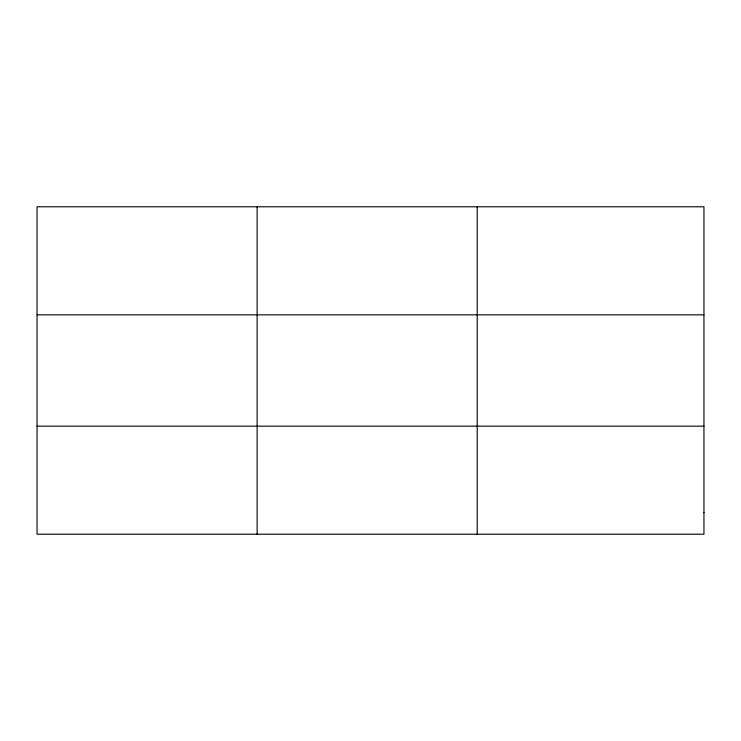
<?xml version="1.0" encoding="UTF-8"?>
<svg xmlns="http://www.w3.org/2000/svg" width="741" height="741" viewBox="0 0 741 741"><rect width="100%" height="100%" fill="white"/><g stroke="black" fill="none" stroke-linecap="round" stroke-linejoin="round"><path stroke-width="1.11" d="M257.127 534.215L257.127 206.785M477.204 534.215L477.204 206.785M37.05 314.832L703.95 314.832M37.05 426.168L703.95 426.168M703.95 512.605L703.95 534.215L37.05 534.215L37.05 206.785L703.95 206.785L703.95 512.605"/></g></svg>
